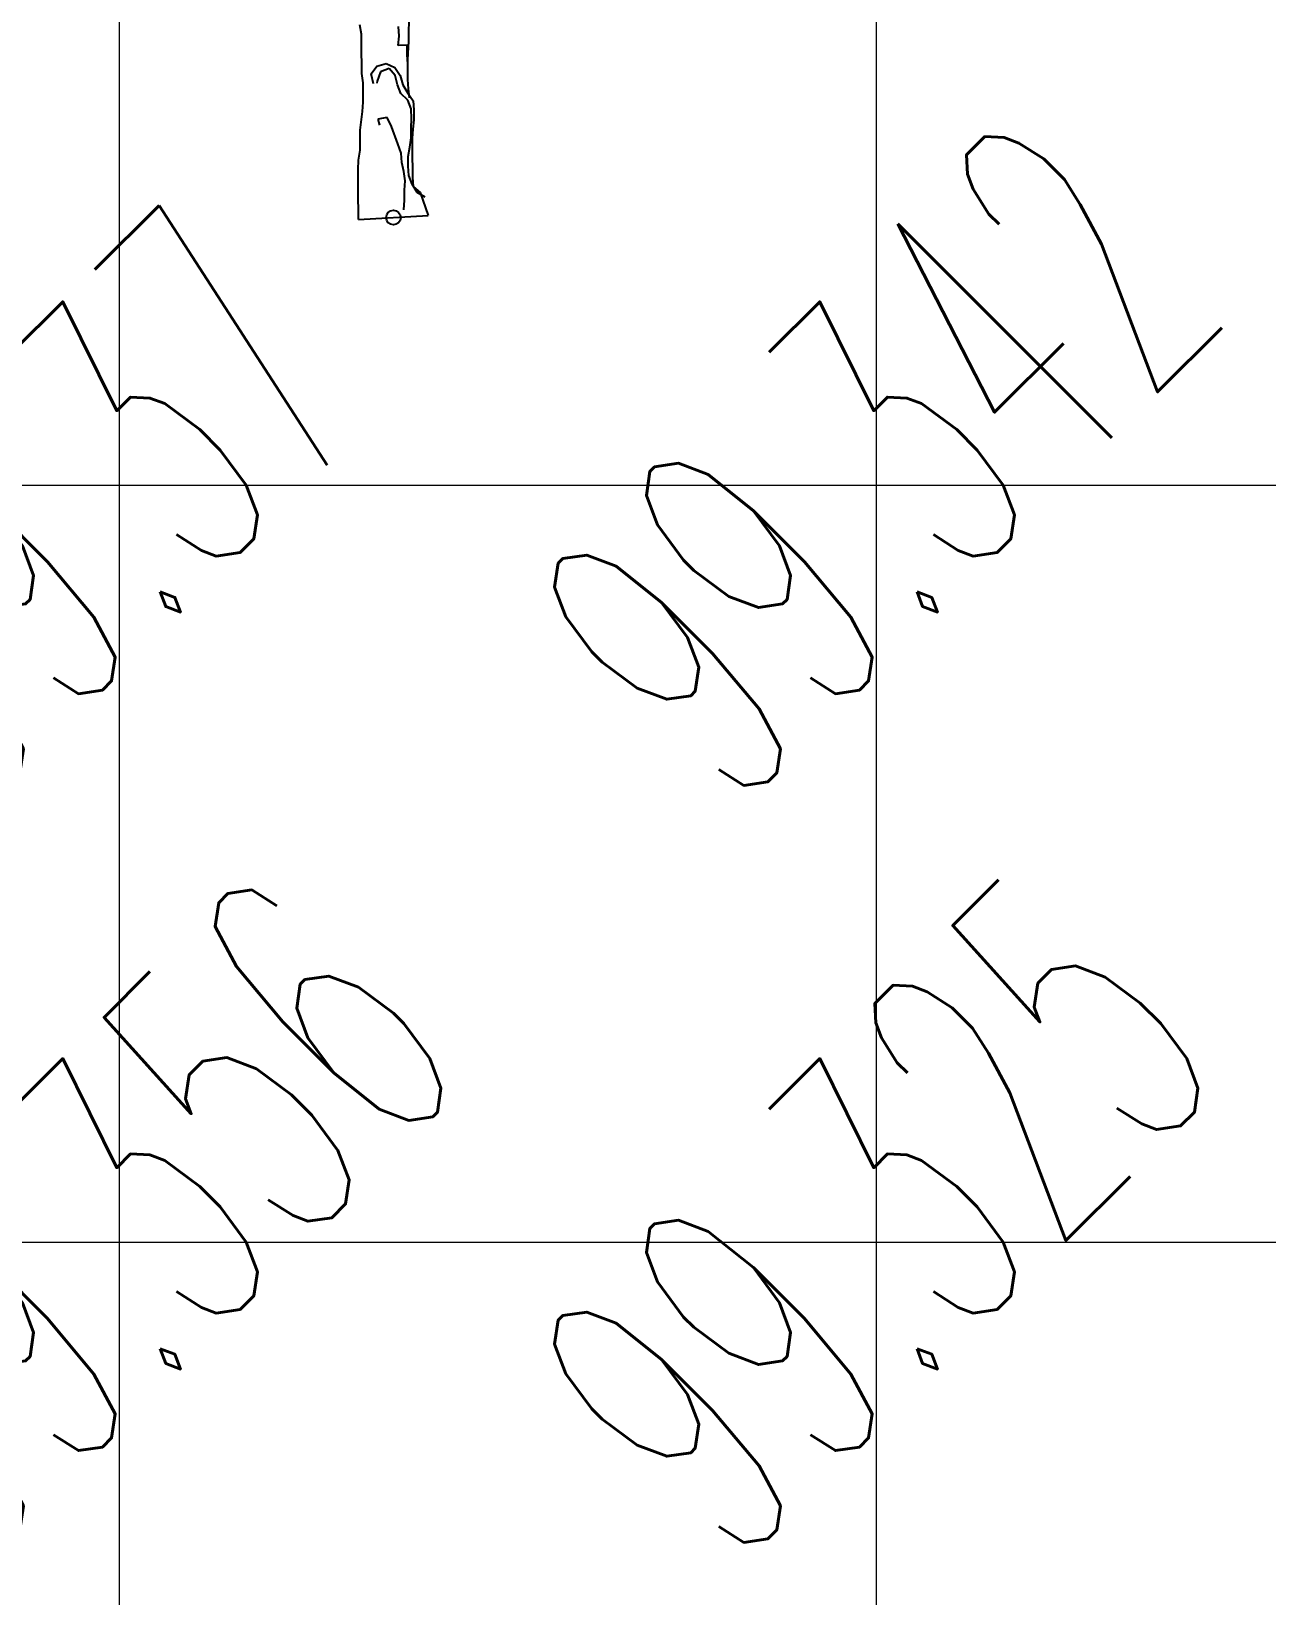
# Model space of a CAD drawing. Header units: millimetres. Extents: x 684983 to 685377, y 990360 to 990509.
# Drawn here: x 685003.781 to 685007.045, y 990429.105 to 990433.238 of the extents above; entities that cross this region are included whole.
import ezdxf

# ---------------------------------------------------------------- set-up
doc = ezdxf.new("R2010")
doc.units = ezdxf.units.MM
doc.layers.add('grid', color=8, linetype='Continuous', lineweight=9)
doc.layers.add('GRID LEVELS', color=7, linetype='Continuous', lineweight=13)
doc.layers.add('TEAK', color=7, linetype='Continuous')
doc.styles.get("Standard").update_dxf_attribs({"font": 'RomanS'})

# ---------------------------------------------------------------- blocks, each defined once
blk = doc.blocks.new('A$C25655A80')
for p, q in [((0.0089, 0.297), (0.009, 0.3489)), ((-0.0747, 0.3096), (-0.0776, 0.326)), ((-0.0747, 0.275), (-0.0747, 0.3096)), ((-0.0103, 0.2894), (-0.0084, 0.3057)), ((-0.0084, 0.3057), (-0.0093, 0.323)), ((0.006, 0.2903), (-0.0103, 0.2894)), ((0.006, 0.273), (0.006, 0.2903)), ((0.007, 0.2644), (0.0089, 0.297)), ((-0.0738, 0.2587), (-0.0747, 0.275)), ((-0.0738, 0.2404), (-0.0738, 0.2587)), ((-0.0575, 0.2394), (-0.0478, 0.2529)), ((-0.0478, 0.2529), (-0.0315, 0.2577)), ((-0.0257, 0.249), (-0.0411, 0.2432)), ((-0.0315, 0.2577), (-0.0161, 0.2509)), ((-0.0152, 0.2365), (-0.0257, 0.249)), ((-0.0161, 0.2509), (-0.0065, 0.2365)), ((0.007, 0.2567), (0.006, 0.273)), ((0.0069, 0.2297), (0.007, 0.2644)), ((-0.0719, 0.224), (-0.0738, 0.2404)), ((-0.0719, 0.1894), (-0.0719, 0.224)), ((-0.0536, 0.2221), (-0.0575, 0.2394)), ((-0.0469, 0.2269), (-0.0479, 0.2231)), ((-0.0411, 0.2432), (-0.0469, 0.2269)), ((-0.0113, 0.2201), (-0.0152, 0.2365)), ((-0.0065, 0.2365), (-0.0017, 0.2201)), ((0.0079, 0.2134), (0.0069, 0.2297)), ((-0.0056, 0.2048), (-0.0113, 0.2201)), ((0.0069, 0.1932), (-0.0056, 0.2048)), ((-0.0017, 0.2201), (0.0069, 0.2057)), ((0.0069, 0.2057), (0.0165, 0.1922)), ((0.0127, 0.1778), (0.0069, 0.1932)), ((0.0098, 0.1971), (0.0079, 0.2134)), ((-0.0768, 0.1404), (-0.0729, 0.1731)), ((-0.0729, 0.1731), (-0.0719, 0.1894)), ((0.0136, 0.1605), (0.0127, 0.1778)), ((0.0165, 0.1922), (0.0175, 0.1759)), ((0.0175, 0.1759), (0.0174, 0.1586)), ((-0.0768, 0.1049), (-0.0768, 0.1404)), ((-0.0297, 0.1625), (-0.046, 0.1596)), ((-0.046, 0.1596), (-0.0431, 0.149)), ((-0.022, 0.1471), (-0.0297, 0.1625)), ((-0.0105, 0.1163), (-0.022, 0.1471)), ((0.0126, 0.1442), (0.0136, 0.1605)), ((0.0126, 0.1269), (0.0126, 0.1442)), ((0.0155, 0.1423), (0.0145, 0.1259)), ((0.0174, 0.1586), (0.0155, 0.1423)), ((-0.0047, 0.1), (-0.0105, 0.1163)), ((0.0078, 0.0942), (0.0107, 0.1105)), ((0.0107, 0.1105), (0.0126, 0.1269)), ((0.0145, 0.1259), (0.0145, 0.0913)), ((-0.0807, 0.0712), (-0.0797, 0.0876)), ((-0.0797, 0.0876), (-0.0768, 0.1049)), ((-0.0038, 0.0836), (-0.0047, 0.1)), ((0.0001, 0.0673), (-0.0038, 0.0836)), ((0.0078, 0.0769), (0.0078, 0.0942)), ((0.0145, 0.0913), (0.0154, 0.075)), ((-0.0807, 0.0183), (-0.0807, 0.0712)), ((0.002, 0.0509), (0.0001, 0.0673)), ((0.0087, 0.0606), (0.0078, 0.0769)), ((0.0145, 0.0452), (0.0087, 0.0606)), ((0.0154, 0.075), (0.0154, 0.0577)), ((0.0154, 0.0577), (0.0164, 0.0413)), ((0.001, 0.0346), (0.002, 0.0509)), ((0.001, 0.0173), (0.001, 0.0346)), ((0.0231, 0.0307), (0.0145, 0.0452)), ((0.0164, 0.0413), (0.0289, 0.0307)), ((0.0375, 0.0221), (0.0231, 0.0307)), ((0.0289, 0.0307), (0.043, -0.0101)), ((-0.0798, 0.001), (-0.0807, 0.0183)), ((-0.0798, -0.0172), (-0.0798, 0.001)), ((0, 0), (0.001, 0.0173))]:
    blk.add_line(p, q)
blk = doc.blocks.new('TR')
blk.add_line((-0.0606, -0.0024, 1.3453), (0.0622, 0.0048, 1.3453))
blk.add_circle((0.0008, 0.0012, 1.3453), 0.0128)
blk.add_blockref('A$C25655A80', (0.0192, 0.0148, 1.3453))

msp = doc.modelspace()

# ---------------------------------------------------------------- linework, layer by layer
at = {"layer": 'grid'}
for p, q in [((685004.0136, 990509.1548), (685004.0136, 990377.9235)), ((685006.0136, 990509.1548), (685006.0136, 990377.9235)), ((685085.1957, 990432.0381), (684982.7636, 990432.0381)), ((685085.1957, 990430.0381), (684982.7636, 990430.0381))]:
    msp.add_line(p, q, dxfattribs=at)

# ---------------------------------------------------------------- block references
at = {"layer": 'TEAK', "xscale": 1.5, "yscale": 1.5, "zscale": 1.5}
msp.add_blockref('TR', (685004.737, 990432.744, 99.329), dxfattribs=at)

# ---------------------------------------------------------------- texts
at = {"layer": 'GRID LEVELS', "width": 0.5}
for s, p in [('99.342', (685005.63, 990431.1578, 99.3421)), ('99.37', (685003.63, 990431.1578, 99.3697)), ('99.325', (685005.63, 990429.1578, 99.3252)), ('99.356', (685003.63, 990429.1578, 99.3563))]:
    msp.add_text(s, height=0.8, rotation=45, dxfattribs=at).set_placement(p)

doc.saveas('drawing.dxf')
